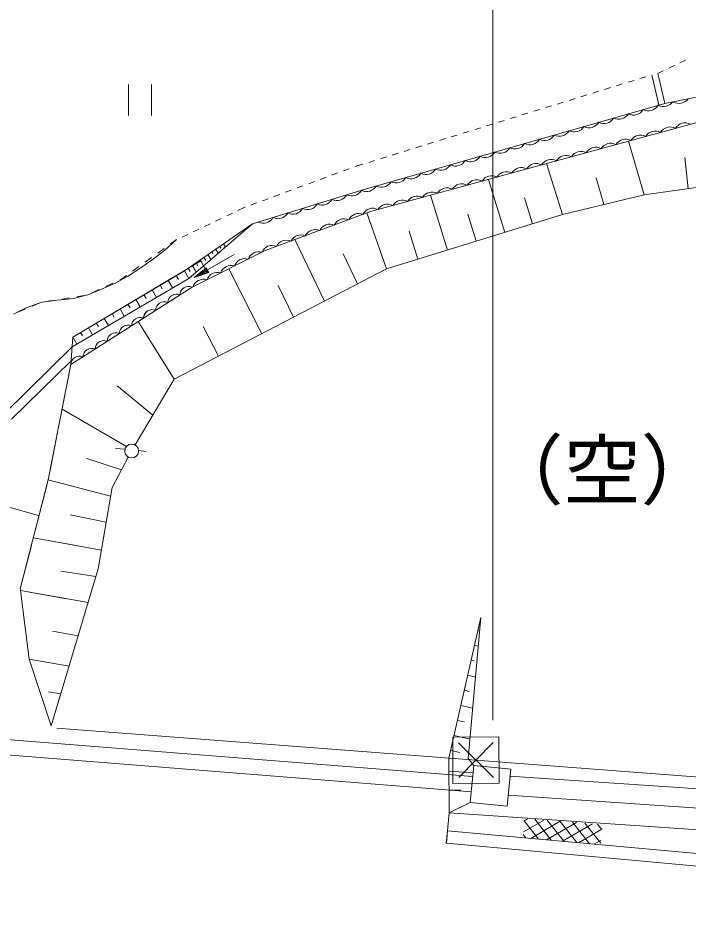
# Model space of a CAD drawing. Units: millimetres, scale not verified. Extents: x 40000 to 680000, y 20000 to 380000.
# Drawn here: x 291860 to 313586, y 293376 to 322192 of the extents above; entities that cross this region are included whole.
import ezdxf
from ezdxf.enums import TextEntityAlignment as Align

# ---------------------------------------------------------------- set-up
doc = ezdxf.new("R2010")
doc.units = ezdxf.units.MM
doc.header["$LTSCALE"] = 1000
doc.linetypes.add('CHAIN', pattern=[18.5, 12, -1.5, 3.5, -1.5])
for name, color, linetype, lineweight in [('M-BGD', 7, 'Continuous', 13), ('M-BMK', 2, 'CHAIN', 13), ('M-BMK-ROW', 30, 'Continuous', 13), ('M-STR-HTXT', 7, 'Continuous', 13)]:
    doc.layers.add(name, color=color, linetype=linetype, lineweight=lineweight)
doc.styles.add('ＭＳ ゴシック', font='')
doc.styles.get('ＭＳ ゴシック').set_extended_font_data('MS Gothic')

# ---------------------------------------------------------------- blocks, each defined once
blk = doc.blocks.new('官民境界杭')
at = {"color": 30, "linetype": 'Continuous', "lineweight": 13}
for p, q in [((-1, 1), (1, 1)), ((-1, -1), (-1, 1)), ((1, 1), (1, -1)), ((-0.75, 0.75), (0.75, -0.75)), ((-0.75, -0.75), (0.75, 0.75)), ((1, -1), (-1, -1))]:
    blk.add_line(p, q, dxfattribs=at)

msp = doc.modelspace()

# ---------------------------------------------------------------- linework, layer by layer
at = {"layer": 'M-BGD'}
for p, q in [((313319, 320734), (313500, 320820)), ((312598, 320388), (312778, 320475)), ((312959, 320561), (313139, 320647)), ((311830, 320165), (311639, 320106)), ((312212, 320283), (312021, 320224)), ((312403, 320342), (312417, 320284)), ((312417, 320284), (312632, 319373)), ((312598, 320388), (312629, 320256)), ((312629, 320256), (312827, 319419)), ((295448, 320031), (295448, 319031)), ((296198, 319031), (296198, 320031)), ((311066, 319929), (310875, 319870)), ((311448, 320047), (311257, 319988)), ((312827, 319419), (315214, 319897)), ((309919, 319575), (309728, 319516)), ((310301, 319693), (310110, 319634)), ((310683, 319811), (310492, 319752)), ((303011, 316607), (312827, 319419)), ((309155, 319339), (308964, 319280)), ((309537, 319457), (309346, 319398)), ((303292, 315913), (314801, 319056)), ((308390, 319102), (308199, 319043)), ((308773, 319220), (308582, 319161)), ((307244, 318748), (307053, 318689)), ((307626, 318866), (307435, 318807)), ((308008, 318984), (307817, 318925)), ((306480, 318512), (306289, 318453)), ((306862, 318630), (306671, 318571)), ((305333, 318158), (305142, 318099)), ((305715, 318276), (305524, 318217)), ((306097, 318394), (305906, 318335)), ((312160, 316457), (311650, 318196)), ((304569, 317921), (304378, 317862)), ((304951, 318039), (304760, 317980)), ((303422, 317567), (303231, 317508)), ((303804, 317685), (303613, 317626)), ((304187, 317803), (303996, 317744)), ((313481, 317668), (313585, 316653)), ((302600, 317302), (302413, 317232)), ((302849, 317390), (302788, 317371)), ((303040, 317449), (302849, 317390)), ((309508, 315817), (308997, 317471)), ((301850, 317024), (301662, 316954)), ((302225, 317163), (302037, 317093)), ((310853, 316141), (310599, 317005)), ((301100, 316746), (300912, 316677)), ((301475, 316885), (301287, 316816)), ((307638, 315240), (307109, 316956)), ((312160, 316457), (315430, 316908)), ((299465, 315514), (303011, 316607)), ((300349, 316469), (300162, 316399)), ((300724, 316607), (300537, 316538)), ((305780, 314667), (305232, 316443)), ((309508, 315817), (312160, 316457)), ((299599, 316191), (299411, 316122)), ((299974, 316330), (299787, 316260)), ((308539, 315518), (308279, 316361)), ((298632, 315773), (298813, 315858)), ((298994, 315944), (299175, 316029)), ((299175, 316029), (299220, 316051)), ((299224, 316052), (299220, 316051)), ((299881, 314648), (303292, 315913)), ((303813, 314060), (303175, 315870)), ((306711, 314954), (306441, 315827)), ((298271, 315602), (298452, 315687)), ((303813, 314060), (309508, 315817)), ((297260, 313997), (299465, 315514)), ((299465, 315514), (297405, 313749)), ((297547, 315260), (297728, 315346)), ((297909, 315431), (298090, 315516)), ((304823, 314371), (304544, 315275)), ((297005, 315004), (296802, 314858)), ((297186, 315089), (297367, 315175)), ((301801, 313013), (300839, 315004)), ((296598, 314713), (296395, 314567)), ((298277, 314697), (298356, 314563)), ((298403, 314784), (298436, 314723)), ((298529, 314870), (298590, 314765)), ((296192, 314422), (295989, 314276)), ((297507, 313467), (299881, 314648)), ((297578, 313772), (298876, 314526)), ((297579, 313772), (298876, 314525)), ((297894, 314434), (297953, 314333)), ((298023, 314522), (298116, 314358)), ((298147, 314608), (298187, 314537)), ((302872, 313570), (302400, 314544)), ((293640, 311849), (297789, 314312)), ((295785, 314130), (295582, 313985)), ((297514, 314172), (297640, 313950)), ((297524, 314155), (297597, 314030)), ((297578, 313772), (297961, 314095)), ((297638, 314258), (297698, 314155)), ((297769, 314347), (297881, 314156)), ((297789, 314312), (297936, 314060)), ((298048, 313944), (297961, 314095)), ((293640, 311849), (297260, 313997)), ((295379, 313839), (295229, 313732)), ((296927, 310478), (303813, 314060)), ((296996, 313841), (297068, 313718)), ((296996, 313841), (297069, 313717)), ((297259, 313998), (297405, 313749)), ((297260, 313997), (297405, 313749)), ((297386, 314084), (297451, 313974)), ((297578, 313772), (298048, 313944)), ((297579, 313772), (297961, 314094)), ((297579, 313772), (298048, 313944)), ((297645, 313829), (297666, 313804)), ((297646, 313828), (297666, 313804)), ((297684, 313861), (297716, 313823)), ((297684, 313860), (297716, 313822)), ((297716, 313888), (297759, 313838)), ((297716, 313888), (297759, 313838)), ((297752, 313919), (297806, 313856)), ((297753, 313919), (297807, 313855)), ((297785, 313946), (297849, 313871)), ((297785, 313946), (297849, 313871)), ((297812, 313969), (297884, 313884)), ((297812, 313968), (297884, 313884)), ((297848, 313999), (297931, 313902)), ((297848, 313999), (297932, 313901)), ((297888, 314033), (297984, 313921)), ((297888, 314033), (297984, 313921)), ((297921, 314061), (298026, 313937)), ((297921, 314060), (298027, 313936)), ((297949, 314084), (298004, 314019)), ((297949, 314084), (298004, 314019)), ((298048, 313944), (297961, 314094)), ((298694, 314057), (299766, 311955)), ((293619, 311532), (297405, 313749)), ((293619, 311532), (297405, 313749)), ((294943, 313597), (294717, 313491)), ((295229, 313732), (295170, 313704)), ((296471, 313530), (296543, 313408)), ((296472, 313529), (296543, 313407)), ((296733, 313685), (296877, 313440)), ((296733, 313685), (296877, 313439)), ((293580, 310956), (297507, 313467)), ((293580, 310956), (297506, 313467)), ((294491, 313384), (294265, 313277)), ((296210, 313374), (296352, 313132)), ((296210, 313374), (296351, 313132)), ((300792, 312488), (300295, 313516)), ((292553, 312947), (292324, 312848)), ((292992, 313023), (292797, 312997)), ((293044, 313032), (292992, 313023)), ((293537, 313115), (293291, 313074)), ((294030, 313198), (293784, 313157)), ((295689, 313066), (295829, 312827)), ((295690, 313065), (295830, 312826)), ((295949, 313220), (296020, 313100)), ((295950, 313220), (296020, 313099)), ((292094, 312749), (291865, 312650)), ((295172, 312759), (295311, 312523)), ((295173, 312758), (295311, 312522)), ((295431, 312912), (295501, 312793)), ((295431, 312912), (295500, 312793)), ((294658, 312454), (294795, 312221)), ((294659, 312453), (294795, 312220)), ((294915, 312606), (294984, 312489)), ((294916, 312606), (294984, 312489)), ((294148, 312150), (294283, 311920)), ((294148, 312150), (294282, 311921)), ((294403, 312302), (294471, 312186)), ((294403, 312302), (294471, 312186)), ((296927, 310478), (295763, 312351)), ((297872, 312193), (298365, 311226)), ((293580, 310956), (293640, 311849)), ((293580, 310956), (293640, 311849)), ((293640, 311849), (293773, 311622)), ((293640, 311849), (293773, 311622)), ((293894, 312000), (293961, 311885)), ((293894, 311999), (293961, 311885)), ((291424, 309373), (293619, 311532)), ((293588, 311081), (291661, 309188)), ((292847, 307220), (293580, 310956)), ((293580, 310956), (293291, 309484)), ((295663, 308351), (296927, 310478)), ((296237, 309318), (295080, 310269)), ((295385, 308307), (293297, 309514)), ((293195, 308993), (292906, 307521)), ((295333, 308211), (295024, 308242)), ((296018, 308144), (295776, 308168)), ((295220, 307547), (294100, 307908)), ((294914, 306974), (295441, 307959)), ((291941, 303694), (292847, 307220)), ((294866, 306691), (292847, 307219)), ((292799, 307033), (292426, 305580)), ((294464, 304334), (294914, 306974)), ((292534, 306067), (290618, 306593)), ((294722, 305845), (293553, 306089)), ((293748, 305093), (292364, 305341)), ((294568, 304945), (292365, 305341)), ((292302, 305096), (291941, 303693)), ((294464, 304334), (292940, 299248)), ((293251, 304263), (294390, 304086)), ((291941, 303693), (291949, 303642)), ((293434, 303370), (291949, 303637)), ((294138, 303244), (291949, 303637)), ((291949, 303637), (292227, 301412)), ((306866, 302763), (305833, 298209)), ((306455, 298196), (306866, 302763)), ((293814, 302163), (292983, 302314)), ((306773, 302354), (306801, 302347)), ((306662, 301866), (306784, 301838)), ((292940, 299248), (292227, 301412)), ((292227, 301412), (293520, 301183)), ((306552, 301378), (306646, 301357)), ((306441, 300891), (306695, 300833)), ((293251, 300285), (292855, 300350)), ((306330, 300403), (306491, 300367)), ((306220, 299915), (306606, 299828)), ((306109, 299428), (306336, 299377)), ((306707, 298142), (293128, 299173)), ((306600, 297615), (289643, 298955)), ((305999, 298940), (306517, 298823)), ((306561, 297116), (289604, 298457)), ((305888, 298453), (306181, 298386)), ((305833, 298209), (305838, 296433)), ((306455, 298196), (306639, 297963)), ((306522, 296768), (306639, 297963)), ((307834, 297845), (306639, 297963)), ((320995, 297058), (306707, 298142)), ((305837, 297779), (306619, 297732)), ((307716, 296651), (307834, 297845)), ((307797, 297623), (326403, 296366)), ((305829, 297164), (306213, 297168)), ((307755, 297005), (326342, 295749)), ((306522, 296768), (305838, 296433)), ((307716, 296651), (306522, 296768)), ((305784, 295852), (305838, 296433)), ((305838, 296433), (327474, 294971)), ((308379, 296240), (308272, 296178)), ((305788, 295862), (305799, 295971)), ((308907, 296200), (308246, 295815)), ((308271, 296169), (308736, 295582)), ((309434, 296160), (308481, 295605)), ((308611, 296223), (309149, 295544)), ((309962, 296120), (308996, 295558)), ((309018, 296192), (309561, 295506)), ((309425, 296161), (309974, 295468)), ((310489, 296081), (309511, 295511)), ((309832, 296130), (310386, 295430)), ((310239, 296099), (310754, 295450)), ((310646, 296069), (310786, 295893)), ((305747, 295448), (305784, 295852)), ((305759, 295563), (305788, 295862)), ((305784, 295852), (327690, 293846)), ((308239, 295726), (308324, 295619)), ((310787, 295907), (310026, 295463)), ((305748, 295453), (305759, 295563)), ((305748, 295453), (369999, 289571)), ((310761, 295544), (310541, 295416))]:
    msp.add_line(p, q, dxfattribs=at)
msp.add_lwpolyline([(297005, 315004), (296613, 314657), (296255, 314380), (295819, 314066), (295415, 313814), (295010, 313599), (294571, 313398), (294134, 313216), (293664, 313099), (293381, 313060), (292898, 313022), (292606, 312971), (292128, 312791), (291720, 312591)], dxfattribs=at)
msp.add_circle((295551, 308156), 225, dxfattribs=at)
for centre, radius, start, end in [((313289, 319779), 362, 237.7177, 324.9233), ((312297, 319540), 362, 242.3788, 329.5845), ((312783, 319707), 391, 243.7268, 323.125), ((311336, 319265), 362, 242.3788, 329.5845), ((311817, 319402), 362, 242.3788, 329.5845), ((310375, 318989), 362, 242.3788, 329.5845), ((310855, 319127), 362, 242.3788, 329.5845), ((313485, 318425), 362, 61.6721, 148.8778), ((309413, 318714), 362, 242.3788, 329.5845), ((309894, 318852), 362, 242.3788, 329.5845), ((312520, 318161), 362, 61.6721, 148.8778), ((313003, 318293), 362, 61.6721, 148.8778), ((308452, 318439), 362, 242.3788, 329.5845), ((308933, 318576), 362, 242.3788, 329.5845), ((311556, 317898), 362, 61.6721, 148.8778), ((312038, 318030), 362, 61.6721, 148.8778), ((307010, 318026), 362, 242.3788, 329.5845), ((307490, 318163), 362, 242.3788, 329.5845), ((307971, 318301), 362, 242.3788, 329.5845), ((310109, 317503), 362, 61.6721, 148.8778), ((310591, 317635), 362, 61.6721, 148.8778), ((311073, 317766), 362, 61.6721, 148.8778), ((306048, 317750), 362, 242.3788, 329.5845), ((306529, 317888), 362, 242.3788, 329.5845), ((309144, 317239), 362, 61.6721, 148.8778), ((309626, 317371), 362, 61.6721, 148.8778), ((305087, 317475), 362, 242.3788, 329.5845), ((305568, 317613), 362, 242.3788, 329.5845), ((308179, 316976), 362, 61.6721, 148.8778), ((308662, 317108), 362, 61.6721, 148.8778), ((304126, 317200), 362, 242.3788, 329.5845), ((304606, 317337), 362, 242.3788, 329.5845), ((307215, 316712), 362, 61.6721, 148.8778), ((307697, 316844), 362, 61.6721, 148.8778), ((303163, 316930), 367, 243.0457, 328.9882), ((303645, 317062), 362, 242.3788, 329.5845), ((306250, 316449), 362, 61.6721, 148.8778), ((306732, 316581), 362, 61.6721, 148.8778), ((302202, 316633), 362, 243.5302, 330.7359), ((302680, 316780), 362, 243.5302, 330.7359), ((304803, 316054), 362, 61.6721, 148.8778), ((305285, 316186), 362, 61.6721, 148.8778), ((305768, 316317), 362, 61.6721, 148.8778), ((301247, 316338), 362, 243.5302, 330.7359), ((301725, 316485), 362, 243.5302, 330.7359), ((303838, 315790), 362, 61.6721, 148.8778), ((304321, 315922), 362, 61.6721, 148.8778), ((300291, 316044), 362, 243.5302, 330.7359), ((300769, 316191), 362, 243.5302, 330.7359), ((302910, 315491), 362, 66.7423, 153.9479), ((303360, 315686), 337, 59.9621, 155.7552), ((299813, 315896), 362, 243.5302, 330.7359), ((302441, 315318), 362, 66.7423, 153.9479), ((301503, 314970), 362, 66.7423, 153.9479), ((301972, 315144), 362, 66.7423, 153.9479), ((300565, 314622), 362, 66.7423, 153.9479), ((301034, 314796), 362, 66.7423, 153.9479), ((300092, 314479), 337, 63.8838, 159.6666), ((299222, 314027), 362, 72.8635, 160.0692), ((299669, 314250), 362, 72.8635, 160.0692), ((298774, 313804), 362, 72.8635, 160.0692), ((298326, 313581), 362, 72.8635, 160.0692), ((297879, 313358), 362, 72.8635, 160.0692), ((297001, 312960), 280, 66.181, 179.0113), ((297001, 312959), 280, 66.1803, 179.0118), ((297393, 313211), 280, 66.181, 179.0113), ((297394, 313211), 280, 66.1823, 179.0104), ((296608, 312709), 280, 66.181, 179.0113), ((296608, 312708), 280, 66.1809, 179.0119), ((296215, 312458), 280, 66.181, 179.0113), ((296216, 312457), 280, 66.1808, 179.011), ((295823, 312206), 280, 66.181, 179.0113), ((295823, 312206), 280, 66.1818, 179.0103), ((295430, 311955), 280, 66.181, 179.0113), ((295430, 311955), 280, 66.1809, 179.0119), ((295037, 311704), 280, 66.181, 179.0113), ((295038, 311704), 280, 66.1803, 179.0118), ((294645, 311453), 280, 66.181, 179.0113), ((294645, 311453), 280, 66.1808, 179.011), ((293859, 310951), 280, 66.181, 179.0113), ((293860, 310951), 280, 66.1803, 179.0118), ((294252, 311202), 280, 66.181, 179.0113), ((294252, 311202), 280, 66.1812, 179.0116)]:
    msp.add_arc(centre, radius, start, end, dxfattribs=at)
at = {"layer": 'M-BMK'}
msp.add_arc((15062486, 162258754), 162638202, 264.78508, 264.79213, dxfattribs=at)
at = {"layer": 'M-STR-HTXT'}
msp.add_line((307255, 299440), (307255, 342701), dxfattribs=at)

# ---------------------------------------------------------------- block references
at = {"layer": 'M-BMK-ROW', "xscale": 750, "yscale": 750, "rotation": 0.29422}
msp.add_blockref('官民境界杭', (306707, 298142), dxfattribs=at)

# ---------------------------------------------------------------- texts
at = {"layer": 'M-BGD', "style": 'ＭＳ ゴシック'}
msp.add_text('（空）', height=1833, dxfattribs=at).set_placement((307045, 306070), align=Align.BOTTOM_LEFT)

doc.saveas('drawing.dxf')
